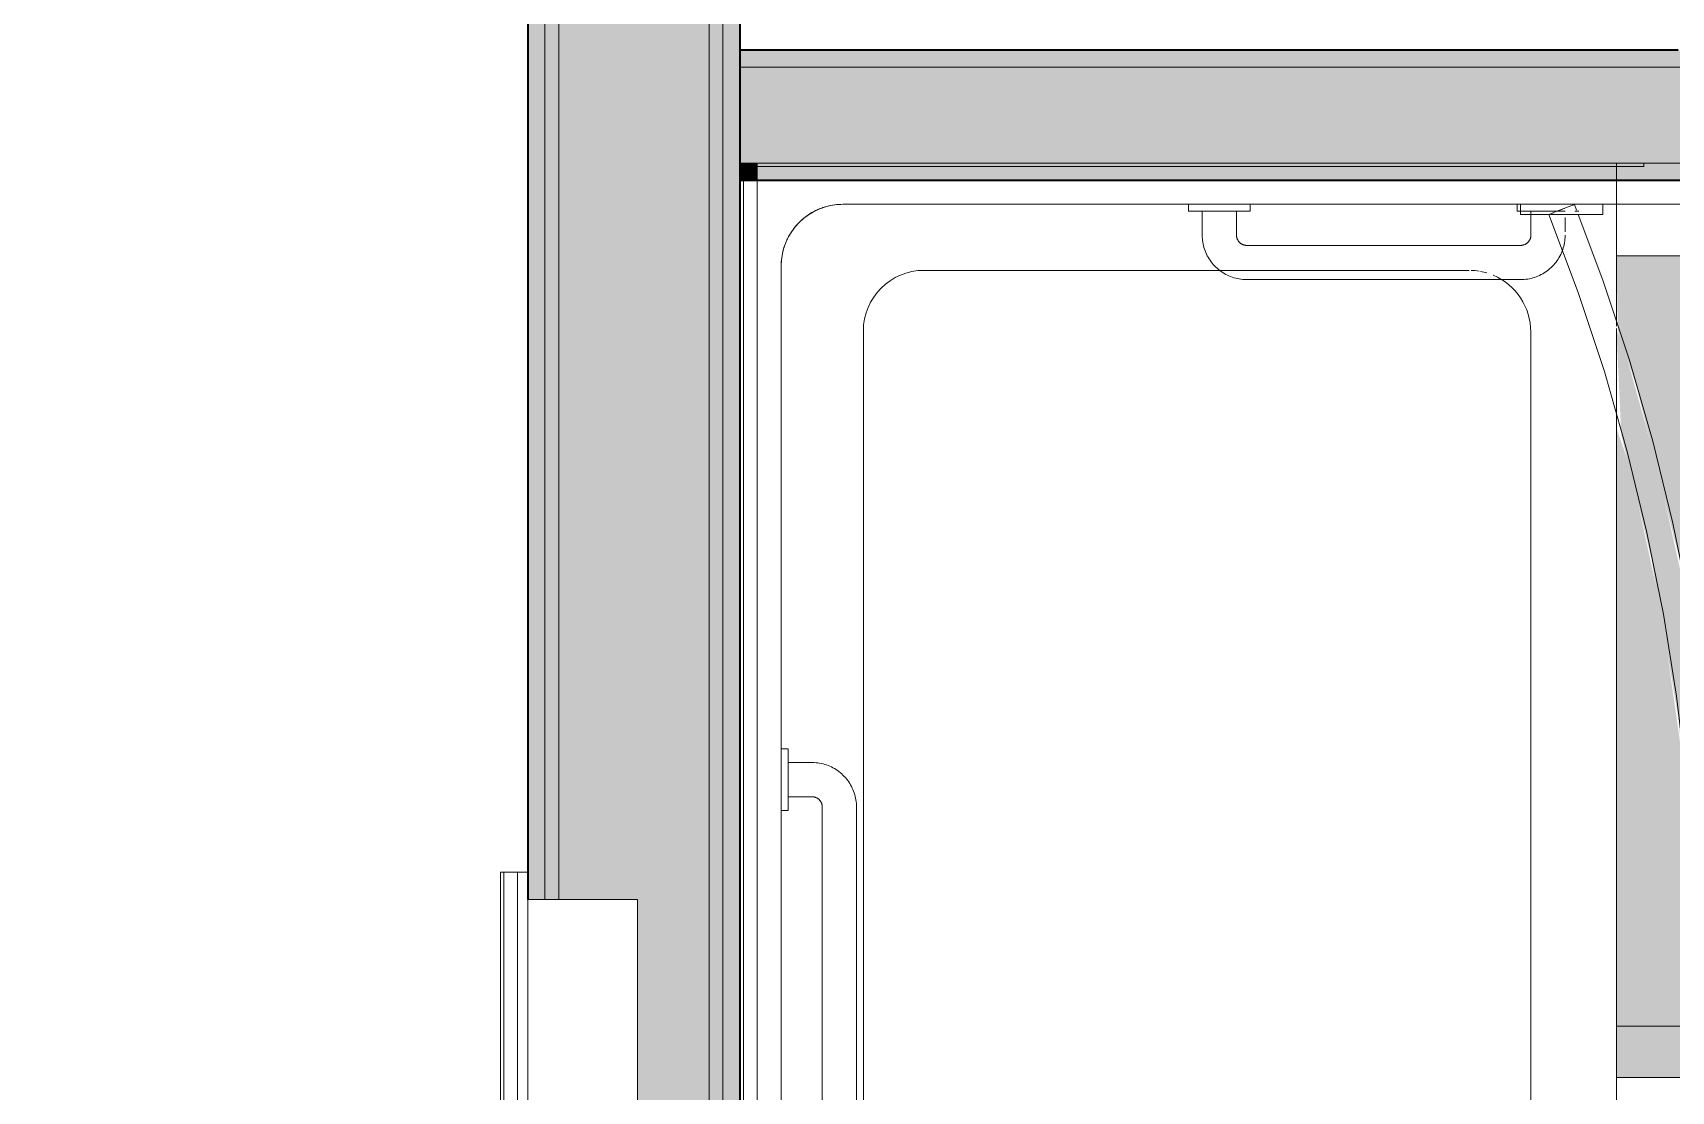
# Model space of a CAD drawing. Header units: inches. Extents: x 6 to 8416, y -388 to 6104.
# Drawn here: x 7631.1 to 7690.9, y 868.6 to 907.2 of the extents above; entities that cross this region are included whole.
import ezdxf

# ---------------------------------------------------------------- set-up
doc = ezdxf.new("R2010")
doc.units = ezdxf.units.IN
doc.header["$MEASUREMENT"] = 0
doc.linetypes.add('Dash 1_16_', pattern=[48, 24, -24])
doc.linetypes.add('Hidden 1_16_', pattern=[36, 24, -12])
for name, color, linetype, lineweight in [('A-GENM', 13, 'Continuous', 18), ('A-ROOM', 32, 'Continuous', 13), ('A-WALL', 113, 'Continuous', 25), ('A-WALL-PATT', 111, 'Continuous', 35), ('I-WALL', 2, 'Continuous', 25), ('Q-SPCQ', 91, 'Continuous', 18)]:
    doc.layers.add(name, color=color, linetype=linetype, lineweight=lineweight)

# ---------------------------------------------------------------- blocks, each defined once
blk = doc.blocks.new('GM BA Shower-Unit-Tub-Prefab-ICC ADA-AM - ICC Type B_ Option A Forward_ 60_W x 32_D-2223642-LEVEL 3 - PLAN Copy 1 Copy 1')
at = {"layer": 'A-GENM'}
blk.add_line((59.375, -32), (60, -32), dxfattribs=at)
blk = doc.blocks.new('GM Clearance-Rect-AM - 30_ x 48_  - A117 2017 Existing _ Type B _ A117 2009 _ CBC-V178-LEVEL 3 - PLAN Copy 1 Copy 1')
at = {"layer": 'A-GENM', "linetype": 'Hidden 1_16_', "lineweight": 9, "transparency": 33554560}
h = blk.add_hatch(color=256, dxfattribs=at)
h.paths.add_polyline_path([(-15, -3.822), (-15, -48), (15, -48), (15, 0), (12.277, -0.051), (10.174, -0.744), (3.967, -2.289), (-1.86, -3.262), (-7.671, -3.783), (-12.669, -3.893), (-15, -3.805)])
h.paths.add_polyline_path([(-15, 0), (-15, -2.805), (-9.95, -2.869), (-4.179, -2.522), (2.085, -1.633), (7.275, -0.496), (8.705, 0), (-14.506, 0)])
blk.add_hatch(color=256, dxfattribs=at).paths.add_polyline_path([(-15, -3.365), (-15, -3.805), (-9.48, -3.852), (-3.814, -3.486), (2.107, -2.646), (7.275, -1.493), (11.863, -0.219), (12.277, 0), (8.453, -0.176), (3.967, -1.272), (-1.86, -2.257), (-7.311, -2.769), (-12.492, -2.9), (-15, -2.958), (-15, -3.337)])
at = {"layer": 'A-GENM', "linetype": 'Hidden 1_16_', "lineweight": 9}
for p, q in [((-15, -2.805), (-15, 0)), ((-15, 0), (9.1, 0)), ((9.1, 0), (-15, 0)), ((-15, 0), (-15, -2.805)), ((-15, -2.805), (-15, 0)), ((-15, 0), (9.1, 0)), ((9.1, 0), (9.523, 0)), ((9.523, 0), (9.1, 0)), ((9.1, 0), (9.523, 0)), ((9.575, 0), (12.341, 0)), ((12.341, 0), (9.575, 0)), ((9.575, 0), (12.341, 0)), ((12.422, 0), (15, 0)), ((15, 0), (12.422, 0)), ((12.422, 0), (15, 0)), ((15, 0), (15, -48)), ((15, -48), (15, 0)), ((15, 0), (15, -48)), ((-15, -3.199), (-15, -2.989)), ((-15, -2.989), (-15, -3.199)), ((-15, -3.199), (-15, -2.989)), ((-15, -3.702), (-15, -3.498)), ((-15, -3.498), (-15, -3.702)), ((-15, -3.702), (-15, -3.498)), ((-15, -48), (-15, -3.771)), ((-15, -3.771), (-15, -48)), ((-15, -48), (-15, -3.771)), ((15, -48), (-15, -48)), ((-15, -48), (15, -48)), ((15, -48), (-15, -48))]:
    blk.add_line(p, q, dxfattribs=at)
blk = doc.blocks.new('z Nested-Shower Surround-Tub-Prefab - Variable-V182-LEVEL 3 - PLAN Copy 1 Copy 1')
at = {"layer": 'A-GENM'}
for p, q in [((60, 0), (0, 0)), ((59.447, 0), (60, 0)), ((60, -0.625), (60, 0)), ((60, 0), (60, -0.625)), ((60, -32), (60, -0.625)), ((60, -0.625), (60, -32)), ((56.25, -1.5), (3.75, -1.5)), ((3.75, -1.5), (56.25, -1.5)), ((56.25, -1.5), (3.75, -1.5)), ((58.5, -29.25), (58.5, -3.75)), ((58.5, -3.75), (58.5, -29.25)), ((58.5, -29.25), (58.5, -3.75)), ((53.877, -4.5), (6.371, -4.5)), ((56.089, -6.712), (56.089, -18.5)), ((56.089, -18.5), (56.089, -26.623)), ((53.839, -28.873), (6.409, -28.873)), ((58.5, -30.75), (58.5, -29.25)), ((58.5, -29.25), (58.5, -30.75)), ((58.5, -30.75), (58.5, -29.25)), ((58.5, -32), (58.5, -30.75)), ((58.5, -30.75), (58.5, -32)), ((58.5, -32), (58.5, -30.75)), ((9.275, -32), (26.625, -32)), ((26.625, -32), (50.725, -32)), ((50.725, -32), (51.148, -32)), ((51.2, -32), (53.966, -32)), ((54.047, -32), (56.625, -32)), ((56.625, -32), (58.5, -32)), ((58.5, -32), (60, -32)), ((59.375, -32), (58.5, -32)), ((59.875, -32), (59.447, -32))]:
    blk.add_line(p, q, dxfattribs=at)
at = {"layer": 'A-GENM', "lineweight": 9}
for p, q in [((60, 0), (0, 0)), ((0.125, -0.125), (59.875, -0.125)), ((59.375, -0.125), (0.625, -0.125)), ((59.447, 0), (60, 0)), ((59.687, -0.125), (59.447, -0.125)), ((59.875, -0.125), (59.875, -0.625)), ((59.875, -0.625), (59.875, -0.313)), ((60, -0.625), (60, 0)), ((60, 0), (60, -0.625)), ((59.875, -0.625), (59.875, -33)), ((59.875, -32), (59.875, -0.625)), ((60, -33), (60, -0.625)), ((60, -0.625), (60, -32)), ((59.875, -33), (59.875, -32)), ((60, -32), (60, -33)), ((59.875, -33), (60, -33)), ((60, -33), (59.875, -33))]:
    blk.add_line(p, q, dxfattribs=at)
at = {"layer": 'A-GENM'}
for centre, radius, start, end in [((56.25, -3.75), 2.25, 75, 90), ((56.25, -3.75), 2.25, 0, 90), ((56.25, -3.75), 2.25, 75, 90), ((56.25, -3.75), 2.25, 69.97132, 75), ((56.25, -3.75), 2.25, 69.97132, 75), ((56.25, -3.75), 2.25, 65.02868, 69.97132), ((56.25, -3.75), 2.25, 65.02868, 69.97132), ((56.25, -3.75), 2.25, 60, 65.02868), ((56.25, -3.75), 2.25, 60, 65.02868), ((56.25, -3.75), 2.25, 45, 60), ((56.25, -3.75), 2.25, 45, 60), ((56.25, -3.75), 2.25, 30, 45), ((56.25, -3.75), 2.25, 30, 45), ((56.25, -3.75), 2.25, 24.97132, 30), ((56.25, -3.75), 2.25, 24.97132, 30), ((56.25, -3.75), 2.25, 20.02868, 24.97132), ((56.25, -3.75), 2.25, 20.02868, 24.97132), ((56.25, -3.75), 2.25, 15, 20.02868), ((56.25, -3.75), 2.25, 15, 20.02868), ((56.25, -3.75), 2.25, 0, 15), ((56.25, -3.75), 2.25, 0, 15), ((53.877, -6.712), 2.212, 0, 90), ((53.839, -26.623), 2.25, 350.70084, 358.17134), ((53.839, -26.623), 2.25, 270, 336.98712), ((53.839, -26.623), 2.25, 343.42574, 349.3325)]:
    blk.add_arc(centre, radius, start, end, dxfattribs=at)
blk = doc.blocks.new('z Nested-Shower Grab Bars - Variable-V183-LEVEL 3 - PLAN Copy 1 Copy 1')
at = {"layer": 'A-GENM', "linetype": 'Dash 1_16_', "lineweight": 9}
for p, q in [((34.875, 0), (34.875, -0.25)), ((34.913, 0), (34.875, 0)), ((34.913, 0), (34.875, 0)), ((34.875, 0), (34.875, -0.25)), ((34.913, 0), (34.875, 0)), ((34.913, 0), (34.875, 0)), ((34.875, -0.25), (35.687, -0.25)), ((34.875, -0.25), (35.687, -0.25)), ((34.875, -0.25), (35.687, -0.25)), ((34.875, -0.25), (37.125, -0.25)), ((35.026, 0), (34.913, 0)), ((35.026, 0), (34.913, 0)), ((35.026, 0), (34.913, 0)), ((35.026, 0), (34.913, 0)), ((35.205, 0), (35.026, 0)), ((35.205, 0), (35.026, 0)), ((35.205, 0), (35.026, 0)), ((35.205, 0), (35.026, 0)), ((35.438, 0), (35.205, 0)), ((35.438, 0), (35.205, 0)), ((35.438, 0), (35.205, 0)), ((35.438, 0), (35.205, 0)), ((35.375, -0.25), (35.375, -1.125)), ((35.688, -0.25), (35.375, -0.25)), ((35.688, -0.25), (35.375, -0.25)), ((35.375, -0.25), (35.375, -1.125)), ((35.688, -0.25), (35.375, -0.25)), ((36.625, -0.25), (35.375, -0.25)), ((35.709, 0), (35.438, 0)), ((35.709, 0), (35.438, 0)), ((35.709, 0), (35.438, 0)), ((35.709, 0), (35.438, 0)), ((36, -0.25), (35.688, -0.25)), ((35.838, -0.25), (35.688, -0.25)), ((35.838, -0.25), (35.688, -0.25)), ((36, 0), (35.709, 0)), ((36, 0), (35.709, 0)), ((36, 0), (35.709, 0)), ((36, 0), (35.709, 0)), ((36, -0.25), (35.838, -0.25)), ((36, -0.25), (35.838, -0.25)), ((36.291, 0), (36, 0)), ((36.291, 0), (36, 0)), ((36.291, 0), (36, 0)), ((36.291, 0), (36, 0)), ((36.162, -0.25), (36, -0.25)), ((36.162, -0.25), (36, -0.25)), ((36.162, -0.25), (36, -0.25)), ((36.313, -0.25), (36.162, -0.25)), ((36.313, -0.25), (36.162, -0.25)), ((36.313, -0.25), (36.162, -0.25)), ((36.563, 0), (36.291, 0)), ((36.563, 0), (36.291, 0)), ((36.563, 0), (36.291, 0)), ((36.563, 0), (36.291, 0)), ((36.313, -0.25), (37.125, -0.25)), ((36.313, -0.25), (37.125, -0.25)), ((36.625, -0.25), (36.313, -0.25)), ((36.625, -0.25), (36.313, -0.25)), ((36.313, -0.25), (37.125, -0.25)), ((36.625, -0.25), (36.313, -0.25)), ((36.795, 0), (36.563, 0)), ((36.795, 0), (36.563, 0)), ((36.795, 0), (36.563, 0)), ((36.795, 0), (36.563, 0)), ((36.625, -1.125), (36.625, -0.25)), ((36.625, -1.125), (36.625, -0.25)), ((36.974, 0), (36.795, 0)), ((36.974, 0), (36.795, 0)), ((36.974, 0), (36.795, 0)), ((36.974, 0), (36.795, 0)), ((37.087, 0), (36.974, 0)), ((37.087, 0), (36.974, 0)), ((37.087, 0), (36.974, 0)), ((37.087, 0), (36.974, 0)), ((37.125, 0), (37.087, 0)), ((37.125, 0), (37.087, 0)), ((37.125, 0), (37.087, 0)), ((37.125, 0), (37.087, 0)), ((37.125, -0.25), (37.125, 0)), ((37.125, -0.25), (37.125, 0)), ((35, -1.5), (13, -1.5)), ((35, -1.5), (13, -1.5)), ((13, -2.75), (35, -2.75)), ((13, -2.75), (35, -2.75)), ((57, -14.875), (56.75, -14.875)), ((56.75, -14.875), (56.75, -17.125)), ((56.75, -14.875), (56.75, -15.687)), ((57, -14.913), (57, -14.875)), ((57, -14.913), (57, -14.875)), ((57, -15.026), (57, -14.913)), ((57, -15.026), (57, -14.913)), ((56.75, -15.375), (55.875, -15.375)), ((56.75, -16.625), (56.75, -15.375)), ((56.75, -15.688), (56.75, -15.375)), ((57, -15.205), (57, -15.026)), ((57, -15.205), (57, -15.026)), ((57, -15.438), (57, -15.205)), ((57, -15.438), (57, -15.205)), ((57, -15.709), (57, -15.438)), ((57, -15.709), (57, -15.438)), ((56.75, -15.838), (56.75, -15.688)), ((56.75, -16), (56.75, -15.838)), ((56.75, -16.162), (56.75, -16)), ((57, -16), (57, -15.709)), ((57, -16), (57, -15.709)), ((57, -16.291), (57, -16)), ((57, -16.291), (57, -16)), ((55.875, -16.625), (56.75, -16.625)), ((56.75, -16.313), (56.75, -16.162)), ((56.75, -16.313), (56.75, -17.125)), ((56.75, -16.625), (56.75, -16.313)), ((57, -16.563), (57, -16.291)), ((57, -16.563), (57, -16.291)), ((57, -16.795), (57, -16.563)), ((57, -16.795), (57, -16.563)), ((54.25, -17), (54.25, -27)), ((55.5, -27), (55.5, -17)), ((56.75, -17.125), (57, -17.125)), ((57, -16.974), (57, -16.795)), ((57, -16.974), (57, -16.795)), ((57, -17.087), (57, -16.974)), ((57, -17.087), (57, -16.974)), ((57, -17.125), (57, -17.087)), ((57, -17.125), (57, -17.087)), ((57, -26.875), (56.75, -26.875)), ((56.75, -26.875), (56.75, -27.709)), ((56.75, -26.875), (56.75, -27.687)), ((57, -26.913), (57, -26.875)), ((57, -26.913), (57, -26.875)), ((57, -27.026), (57, -26.913)), ((57, -27.026), (57, -26.913)), ((56.75, -27.375), (55.875, -27.375)), ((56.75, -27.688), (56.75, -27.375)), ((56.75, -27.688), (56.75, -27.375)), ((57, -27.205), (57, -27.026)), ((57, -27.205), (57, -27.026)), ((57, -27.438), (57, -27.205)), ((57, -27.438), (57, -27.205)), ((57, -27.709), (57, -27.438)), ((57, -27.709), (57, -27.438)), ((56.75, -27.838), (56.75, -27.688)), ((56.75, -27.838), (56.75, -27.688)), ((56.75, -28), (56.75, -27.838)), ((56.75, -28), (56.75, -27.838)), ((56.75, -28.162), (56.75, -28)), ((56.75, -28.162), (56.75, -28)), ((57, -28), (57, -27.749)), ((57, -28), (57, -27.749)), ((57, -28.503), (57, -28.113)), ((57, -28.503), (57, -28.113)), ((55.286, -28.515), (55.347, -28.537)), ((55.347, -28.537), (55.409, -28.557)), ((55.409, -28.557), (55.472, -28.574)), ((55.472, -28.574), (55.535, -28.589)), ((55.535, -28.589), (55.599, -28.601)), ((55.599, -28.601), (55.663, -28.611)), ((55.663, -28.611), (55.728, -28.618)), ((55.728, -28.618), (55.792, -28.623)), ((55.792, -28.623), (55.857, -28.625)), ((55.857, -28.625), (55.875, -28.625)), ((55.998, -28.625), (56.516, -28.625)), ((56.75, -28.313), (56.75, -28.162)), ((56.75, -28.541), (56.75, -28.162)), ((56.75, -28.541), (56.75, -28.313)), ((56.75, -28.604), (56.75, -28.541)), ((56.75, -28.604), (56.75, -28.541)), ((56.75, -28.625), (56.75, -28.604)), ((56.75, -28.625), (56.75, -28.604)), ((57, -28.795), (57, -28.563)), ((57, -28.795), (57, -28.563)), ((56.75, -28.974), (56.75, -29.087)), ((56.75, -28.974), (56.75, -29.087)), ((56.75, -29.087), (56.75, -29.125)), ((56.75, -29.087), (56.75, -29.125)), ((57, -29.125), (57, -28.974)), ((57, -29.125), (57, -28.974))]:
    blk.add_line(p, q, dxfattribs=at)
at = {"layer": 'A-GENM', "linetype": 'Dash 1_16_', "lineweight": 9, "flags": 128}
for points in [[(35.375, -1.125), (35.375, -1.14), (35.374, -1.155), (35.372, -1.17), (35.37, -1.185), (35.368, -1.2), (35.364, -1.214), (35.36, -1.229), (35.356, -1.243), (35.351, -1.257), (35.345, -1.271), (35.339, -1.285), (35.333, -1.298), (35.325, -1.311), (35.318, -1.324), (35.31, -1.337), (35.301, -1.349), (35.292, -1.361), (35.282, -1.372), (35.272, -1.383), (35.261, -1.394), (35.25, -1.404), (35.239, -1.414), (35.227, -1.423), (35.215, -1.432), (35.203, -1.441), (35.19, -1.448), (35.177, -1.456), (35.163, -1.463), (35.15, -1.469), (35.136, -1.475), (35.122, -1.48), (35.108, -1.484), (35.093, -1.488), (35.078, -1.492), (35.064, -1.495), (35.049, -1.497), (35.034, -1.498), (35.019, -1.5), (35.004, -1.5), (35, -1.5)], [(35, -2.75), (35.065, -2.749), (35.13, -2.745), (35.195, -2.738), (35.259, -2.729), (35.323, -2.718), (35.386, -2.703), (35.449, -2.687), (35.511, -2.668), (35.572, -2.646), (35.633, -2.622), (35.692, -2.595), (35.75, -2.566), (35.807, -2.535), (35.863, -2.502), (35.918, -2.466), (35.97, -2.428), (36.022, -2.389), (36.072, -2.347), (36.119, -2.303), (36.166, -2.257), (36.21, -2.21), (36.252, -2.16), (36.293, -2.109), (36.331, -2.057), (36.367, -2.003), (36.401, -1.948), (36.433, -1.891), (36.463, -1.833), (36.49, -1.774), (36.515, -1.714), (36.537, -1.653), (36.557, -1.591), (36.574, -1.528), (36.589, -1.465), (36.601, -1.401), (36.611, -1.337), (36.618, -1.272), (36.623, -1.208), (36.625, -1.143), (36.625, -1.125)], [(35.375, -1.125), (35.375, -1.14), (35.374, -1.155), (35.372, -1.17), (35.37, -1.185), (35.368, -1.2), (35.364, -1.214), (35.36, -1.229), (35.356, -1.243), (35.351, -1.257), (35.345, -1.271), (35.339, -1.285), (35.333, -1.298), (35.325, -1.311), (35.318, -1.324), (35.31, -1.337), (35.301, -1.349), (35.292, -1.361), (35.282, -1.372), (35.272, -1.383), (35.261, -1.394), (35.25, -1.404), (35.239, -1.414), (35.227, -1.423), (35.215, -1.432), (35.203, -1.441), (35.19, -1.448), (35.177, -1.456), (35.163, -1.463), (35.15, -1.469), (35.136, -1.475), (35.122, -1.48), (35.108, -1.484), (35.093, -1.488), (35.078, -1.492), (35.064, -1.495), (35.049, -1.497), (35.034, -1.498), (35.019, -1.5), (35.004, -1.5), (35, -1.5)], [(35, -2.75), (35.065, -2.749), (35.13, -2.745), (35.195, -2.738), (35.259, -2.729), (35.323, -2.718), (35.386, -2.703), (35.449, -2.687), (35.511, -2.668), (35.572, -2.646), (35.633, -2.622), (35.692, -2.595), (35.75, -2.566), (35.807, -2.535), (35.863, -2.502), (35.918, -2.466), (35.97, -2.428), (36.022, -2.389), (36.072, -2.347), (36.119, -2.303), (36.166, -2.257), (36.21, -2.21), (36.252, -2.16), (36.293, -2.109), (36.331, -2.057), (36.367, -2.003), (36.401, -1.948), (36.433, -1.891), (36.463, -1.833), (36.49, -1.774), (36.515, -1.714), (36.537, -1.653), (36.557, -1.591), (36.574, -1.528), (36.589, -1.465), (36.601, -1.401), (36.611, -1.337), (36.618, -1.272), (36.623, -1.208), (36.625, -1.143), (36.625, -1.125)], [(55.875, -15.375), (55.81, -15.376), (55.745, -15.38), (55.68, -15.387), (55.616, -15.396), (55.552, -15.407), (55.489, -15.422), (55.426, -15.438), (55.364, -15.457), (55.303, -15.479), (55.242, -15.503), (55.183, -15.53), (55.125, -15.559), (55.068, -15.59), (55.012, -15.623), (54.957, -15.659), (54.905, -15.697), (54.853, -15.736), (54.803, -15.778), (54.756, -15.822), (54.709, -15.868), (54.665, -15.915), (54.623, -15.965), (54.582, -16.016), (54.544, -16.068), (54.508, -16.122), (54.474, -16.177), (54.442, -16.234), (54.412, -16.292), (54.385, -16.351), (54.36, -16.411), (54.338, -16.472), (54.318, -16.534), (54.301, -16.597), (54.286, -16.66), (54.274, -16.724), (54.264, -16.788), (54.257, -16.853), (54.252, -16.917), (54.25, -16.982), (54.25, -17)], [(55.5, -17), (55.5, -16.985), (55.501, -16.97), (55.503, -16.955), (55.505, -16.94), (55.507, -16.925), (55.511, -16.911), (55.515, -16.896), (55.519, -16.882), (55.524, -16.868), (55.53, -16.854), (55.536, -16.84), (55.542, -16.827), (55.55, -16.814), (55.557, -16.801), (55.565, -16.788), (55.574, -16.776), (55.583, -16.764), (55.593, -16.753), (55.603, -16.742), (55.614, -16.731), (55.625, -16.721), (55.636, -16.711), (55.648, -16.702), (55.66, -16.693), (55.672, -16.684), (55.685, -16.677), (55.698, -16.669), (55.712, -16.662), (55.725, -16.656), (55.739, -16.65), (55.753, -16.645), (55.767, -16.641), (55.782, -16.637), (55.797, -16.633), (55.811, -16.63), (55.826, -16.628), (55.841, -16.627), (55.856, -16.625), (55.871, -16.625), (55.875, -16.625)], [(54.25, -27), (54.251, -27.065), (54.255, -27.13), (54.262, -27.195), (54.271, -27.259), (54.282, -27.323), (54.297, -27.386), (54.313, -27.449), (54.332, -27.511), (54.354, -27.572), (54.378, -27.633), (54.405, -27.692), (54.434, -27.75), (54.465, -27.807), (54.498, -27.863), (54.534, -27.918), (54.572, -27.97), (54.611, -28.022), (54.653, -28.072), (54.697, -28.119), (54.743, -28.166), (54.79, -28.21), (54.84, -28.252), (54.891, -28.293), (54.943, -28.331), (54.997, -28.367), (55.052, -28.401), (55.109, -28.433), (55.167, -28.463), (55.226, -28.49), (55.286, -28.515)], [(55.875, -27.375), (55.86, -27.375), (55.845, -27.374), (55.83, -27.372), (55.815, -27.37), (55.8, -27.368), (55.786, -27.364), (55.771, -27.36), (55.757, -27.356), (55.743, -27.351), (55.729, -27.345), (55.715, -27.339), (55.702, -27.333), (55.689, -27.325), (55.676, -27.318), (55.663, -27.31), (55.651, -27.301), (55.639, -27.292), (55.628, -27.282), (55.617, -27.272), (55.606, -27.261), (55.596, -27.25), (55.586, -27.239), (55.577, -27.227), (55.568, -27.215), (55.559, -27.203), (55.552, -27.19), (55.544, -27.177), (55.537, -27.163), (55.531, -27.15), (55.525, -27.136), (55.52, -27.122), (55.516, -27.108), (55.512, -27.093), (55.508, -27.078), (55.505, -27.064), (55.503, -27.049), (55.502, -27.034), (55.5, -27.019), (55.5, -27.004), (55.5, -27)]]:
    blk.add_lwpolyline(points, dxfattribs=at)
blk = doc.blocks.new('z Nested-Clearance-Shower-AM - Tub_Shower - ICC Type B - Option A_ Forward-V184-LEVEL 3 - PLAN Copy 1 Copy 1')
at = {"layer": 'A-GENM', "linetype": 'Hidden 1_16_', "lineweight": 9}
for p, q in [((0, -48), (0, 0)), ((0, 0), (30, 0)), ((30, 0), (30, -48)), ((15, -37.75), (11.25, -41.5)), ((11.25, -41.5), (15, -37.75)), ((18.75, -41.5), (15, -37.75)), ((15, -37.75), (15.937, -38.688)), ((15.937, -38.688), (18.75, -41.5)), ((11.25, -41.5), (12.664, -42.914)), ((11.265, -41.515), (11.25, -41.5)), ((12.664, -42.914), (11.265, -41.515)), ((12.664, -42.914), (14, -41.578)), ((14, -41.578), (13.352, -42.227)), ((14, -41.578), (14, -47)), ((14, -42.875), (14, -41.578)), ((16, -47), (16, -41.578)), ((16, -41.578), (17.336, -42.914)), ((17.336, -42.914), (16, -41.578)), ((16, -41.578), (16, -47)), ((17.336, -42.914), (18.75, -41.5)), ((18.75, -41.5), (18.023, -42.227)), ((13.352, -42.227), (12.664, -42.914)), ((18.023, -42.227), (17.625, -42.625)), ((14, -47), (14, -42.875)), ((17.625, -42.625), (17.336, -42.914)), ((14, -47), (16, -47)), ((15.625, -47), (14, -47)), ((16, -47), (15.625, -47)), ((30, -48), (0, -48))]:
    blk.add_line(p, q, dxfattribs=at)
blk = doc.blocks.new('SE BA Shower Curtain Rod-AM - 1_ Dia__ 76_ AFF-V185-LEVEL 3 - PLAN Copy 1 Copy 1')
at = {"layer": 'Q-SPCQ'}
for p, q in [((57, 1.5), (56.625, 1.5)), ((56.625, 1.5), (56.625, -1.5)), ((56.625, 1.5), (56.625, 0.75)), ((57, 0.75), (57, 1.5)), ((57, -1.5), (57, 1.5)), ((56.625, 0.75), (56.625, 0.391)), ((57, 0.388), (57, 0.75)), ((56.634, 0.449), (56.627, 0.464)), ((56.634, 0.449), (56.627, 0.464)), ((56.652, 0.402), (56.634, 0.449)), ((56.652, 0.402), (56.634, 0.449)), ((56.682, 0.328), (56.652, 0.402)), ((56.72, 0.232), (56.652, 0.402)), ((56.72, 0.232), (56.682, 0.328)), ((56.905, -0.232), (56.72, 0.232)), ((56.765, 0.12), (56.72, 0.232)), ((56.812, 0), (56.765, 0.12)), ((57, 0), (57, 0.388)), ((57, -0.388), (57, 0)), ((56.786, -0.544), (56.998, -0.464)), ((56.86, -0.12), (56.812, 0)), ((56.905, -0.232), (56.86, -0.12)), ((56.943, -0.328), (56.905, -0.232)), ((56.973, -0.402), (56.905, -0.232)), ((56.973, -0.402), (56.943, -0.328)), ((56.991, -0.449), (56.973, -0.402)), ((56.991, -0.449), (56.973, -0.402)), ((56.998, -0.464), (56.991, -0.449)), ((56.998, -0.464), (56.991, -0.449)), ((57, -0.75), (57, -0.388)), ((56.625, -0.75), (56.625, -1.5)), ((57, -1.5), (57, -0.75)), ((56.625, -1.5), (57, -1.5))]:
    blk.add_line(p, q, dxfattribs=at)
at = {"layer": 'Q-SPCQ', "flags": 128}
for points in [[(56.625, 0.464), (53.782, -0.604), (50.896, -1.558), (47.974, -2.395), (45.022, -3.115), (42.042, -3.716), (39.041, -4.198), (36.024, -4.56), (32.994, -4.8), (29.957, -4.919), (26.917, -4.916), (23.881, -4.792), (20.851, -4.547), (17.834, -4.181), (14.834, -3.694), (11.856, -3.088), (8.904, -2.363), (5.984, -1.52), (3.099, -0.562), (0.375, 0.464)], [(0.375, -0.604), (2.885, -1.547), (5.809, -2.513), (8.769, -3.362), (11.761, -4.091), (14.779, -4.7), (17.82, -5.189), (20.877, -5.555), (23.947, -5.798), (27.024, -5.919), (30.103, -5.916), (33.18, -5.791), (36.25, -5.542), (39.306, -5.171), (42.346, -4.678), (45.364, -4.063), (48.354, -3.329), (51.313, -2.475), (54.235, -1.504), (56.625, -0.605)]]:
    blk.add_lwpolyline(points, dxfattribs=at)
blk = doc.blocks.new('z Nested-Shower Extra Gyp Layer - Variable-2223652-LEVEL 3 - PLAN Copy 1 Copy 1')
at = {"layer": 'A-GENM', "lineweight": 9}
for p, q in [((60, 0), (0, 0)), ((0, 0), (60, 0)), ((60, -0.625), (60, 0)), ((60, 0), (60, -0.625)), ((60, -0.625), (0, -0.625)), ((0, -0.625), (60, -0.625))]:
    blk.add_line(p, q, dxfattribs=at)
blk = doc.blocks.new('SE Fire Extinguisher Cabinet-Semi Recessed-WH-AM - 9 1_2 x 5 x 24_-19824897-LEVEL 3 - PLAN Copy 1 Copy 1')
at = {"layer": 'Q-SPCQ'}
for p, q in [((-9.067, 3.875), (-9.067, 4.875)), ((-9.067, 4.875), (0.433, 4.875)), ((0.433, 4.875), (0.433, 3.875)), ((-9.067, 3.875), (-9.067, 4.75)), ((-9.067, 4.75), (0.433, 4.75)), ((-9.067, 4.25), (0.433, 4.25)), ((0.433, 4.75), (0.433, 3.875)), ((0.433, 3.875), (-9.067, 3.875)), ((-0.567, 3.875), (-8.067, 3.875)), ((-8.067, 3.875), (-8.067, -0.125)), ((-0.567, -0.125), (-0.567, 3.875)), ((-8.067, -0.125), (-0.567, -0.125))]:
    blk.add_line(p, q, dxfattribs=at)

msp = doc.modelspace()

# ---------------------------------------------------------------- hatches: boundary and pattern name
at = {"layer": 'A-WALL-PATT', "lineweight": 25}
h = msp.add_hatch(color=10, dxfattribs=at)
h.paths.add_polyline_path([(7649.16533733, 652.93577679), (7649.79033733, 652.93577679), (7649.79033733, 656.93577679), (7649.16533733, 656.93577679)])
h.paths.add_polyline_path([(7649.16533733, 692.93577679), (7649.79033733, 692.93577679), (7649.79033733, 868.06077679), (7649.16533733, 868.06077679), (7649.16533733, 724.74656081)])
h.paths.add_polyline_path([(7649.79033733, 875.56077679), (7649.79033733, 1030.81077679), (7649.16533733, 1030.81077679), (7649.16533733, 875.56077679), (7649.50315642, 875.56077679)])
at = {"layer": 'A-WALL-PATT'}
h = msp.add_hatch(color=10, dxfattribs=at)
h.paths.add_polyline_path([(7655.79033733, 652.93577679), (7656.29033733, 652.93577679), (7656.29033733, 656.93577679), (7655.79033733, 656.93577679)])
h.paths.add_polyline_path([(7656.29033733, 692.93577679), (7656.29033733, 823.81077679), (7655.79033733, 823.81077679), (7655.79033733, 692.93577679)])
h.paths.add_polyline_path([(7656.29033733, 835.81077679), (7656.29033733, 1030.81077679), (7655.79033733, 1030.81077679), (7655.79033733, 835.81077679)])
h = msp.add_hatch(color=10, dxfattribs=at)
h.paths.add_polyline_path([(7656.91533733, 652.93577679), (7656.91533733, 656.93577679), (7656.29033733, 656.93577679), (7656.41533733, 652.93577679)])
h.paths.add_polyline_path([(7656.29033733, 692.93577679), (7656.91533733, 692.93577679), (7656.91533733, 823.18577679), (7656.29033733, 823.15531081), (7656.29033733, 724.74656081)])
h.paths.add_polyline_path([(7656.29033733, 836.43577679), (7656.91533733, 836.43577679), (7656.91533733, 1030.81077679), (7656.29033733, 1030.81077679), (7656.29033733, 842.83706081)])
at = {"layer": 'A-WALL-PATT', "transparency": 33554560}
h = msp.add_hatch(color=10, dxfattribs=at)
h.paths.add_polyline_path([(7656.91533733, 905.93577679), (7691.79033733, 905.93577679), (7691.79033733, 906.56077679), (7656.91533733, 906.56077679)])
h.paths.add_polyline_path([(7716.52553685, 905.93577679), (7721.79033733, 905.93577679), (7721.79033733, 906.56077679), (7695.29033733, 906.56077679), (7695.29033733, 905.93577679)])
h.paths.add_polyline_path([(7757.79033733, 905.93577679), (7794.04033733, 905.93577679), (7794.04033733, 906.56077679), (7757.79033733, 906.56077679)])
at = {"layer": 'A-WALL-PATT', "lineweight": 25, "transparency": 33554560}
msp.add_hatch(color=10, dxfattribs=at).paths.add_polyline_path([(7657.54033733, 901.81077679), (7657.54033733, 902.43577679), (7656.91533733, 902.43577679), (7656.91533733, 901.81077679)])
h = msp.add_hatch(color=10, dxfattribs=at)
h.paths.add_polyline_path([(7665.91178685, 901.81077679), (7721.79033733, 901.88231081), (7721.79033733, 902.43577679), (7657.54033733, 902.42975559), (7657.54033733, 901.81077679)])
h.paths.add_polyline_path([(7761.79033733, 901.81077679), (7761.79033733, 902.43577679), (7757.79033733, 902.43577679), (7757.79033733, 901.81077679), (7761.16533733, 901.81077679)])
h.paths.add_polyline_path([(7765.91533733, 901.81077679), (7789.91533733, 901.81077679), (7789.91533733, 902.43577679), (7765.29033733, 902.43577679), (7765.29033733, 901.81077679)])
at = {"layer": 'I-WALL'}
h = msp.add_hatch(color=10, dxfattribs=at)
h.paths.add_polyline_path([(7650.29033733, 652.93577679), (7650.29033733, 656.93577679), (7649.79033733, 656.93577679), (7649.79033733, 652.93577679)])
h.paths.add_polyline_path([(7650.29033733, 692.93577679), (7650.29033733, 868.06077679), (7649.79033733, 868.06077679), (7649.79033733, 692.93577679)])
h.paths.add_polyline_path([(7650.29033733, 875.56077679), (7650.29033733, 1030.81077679), (7649.79033733, 1030.81077679), (7649.79033733, 875.56077679), (7650.0605926, 875.56077679)])
h = msp.add_hatch(color=10, dxfattribs=at)
h.paths.add_polyline_path([(7650.29033733, 652.93577679), (7655.79033733, 652.93577679), (7655.79033733, 656.93577679), (7650.29033733, 656.93577679)])
h.paths.add_polyline_path([(7650.29033733, 692.93577679), (7655.79033733, 692.93577679), (7655.79033733, 1030.81077679), (7650.29033733, 1030.81077679), (7650.29033733, 875.56077679), (7653.16533733, 875.56077679), (7653.16533733, 868.06077679), (7650.29033733, 868.06077679), (7650.29033733, 724.74656081)])
at = {"layer": 'I-WALL', "transparency": 33554560}
h = msp.add_hatch(color=10, dxfattribs=at)
h.paths.add_polyline_path([(7656.91533733, 902.43577679), (7721.79033733, 902.43577679), (7721.79033733, 905.93577679), (7656.91533733, 905.93577679)])
h.paths.add_polyline_path([(7757.79033733, 902.43577679), (7790.54033733, 902.43577679), (7790.54033733, 905.93577679), (7757.79033733, 905.93577679)])

# ---------------------------------------------------------------- linework, layer by layer
at = {"layer": 'A-ROOM', "lineweight": 9, "flags": 128}
msp.add_lwpolyline([(7941.54033733, 1602.31077679), (7666.41533733, 1602.31077679), (7666.41533733, 1568.93577679), (7656.41533733, 1568.93577679), (7656.41533733, 1030.81077679), (7656.91533733, 1030.81077679), (7656.91533733, 836.43577679), (7765.91533733, 836.43577679), (7765.91533733, 834.93577679), (7797.16533733, 834.93577679), (7941.54033733, 834.93577679)], close=True, dxfattribs=at)
msp.add_lwpolyline([(7146.66533733, 1507.18577679), (7492.29033733, 1507.18577679), (7495.97814332, 1507.18577679), (7587.41533733, 1507.18577679), (7587.41533733, 1374.56077679), (7587.41533733, 1338.43577679), (7587.41533733, 922.62327679), (7587.41533733, 914.56077679), (7587.41533733, 826.31077679), (7587.41533733, 727.12327679), (7587.41533733, 592.68577679), (7587.54033733, 592.68577679), (7587.54033733, 376.68577679), (7581.79033733, 376.68577679), (7581.79033733, 269.18577679), (7697.16533733, 269.18577679), (7697.16533733, 482.43577679), (7649.16533733, 482.43577679), (7649.16533733, 575.31077679), (7649.16533733, 652.93577679), (7649.16533733, 829.81077679), (7649.16533733, 1030.81077679), (7649.16533733, 1568.93577679), (6922.04033733, 1568.93577679)], dxfattribs=at)
at = {"layer": 'A-WALL', "lineweight": 9}
for p, q in [((7649.79033733, 875.56077679), (7649.79033733, 1251.31077679)), ((7650.29033733, 875.56077679), (7650.29033733, 1251.31077679)), ((7655.79033733, 835.81077679), (7655.79033733, 1251.31077679)), ((7656.29033733, 835.81077679), (7656.29033733, 1030.81077679)), ((7691.79033733, 905.93577679), (7656.91533733, 905.93577679)), ((7721.79033733, 902.43577679), (7656.91533733, 902.43577679))]:
    msp.add_line(p, q, dxfattribs=at)
at = {"layer": 'I-WALL', "lineweight": 35}
for p, q in [((7649.16533733, 1251.31077679), (7649.16533733, 875.56077679)), ((7656.91533733, 836.43577679), (7656.91533733, 1030.81077679)), ((7691.16533733, 906.56077679), (7656.91533733, 906.56077679)), ((7656.91533733, 901.81077679), (7721.79033733, 901.81077679))]:
    msp.add_line(p, q, dxfattribs=at)

# ---------------------------------------------------------------- block references
at = {"layer": 'A-GENM', "lineweight": 9, "rotation": 90.00000000000105}
msp.add_blockref('z Nested-Shower Surround-Tub-Prefab - Variable-V182-LEVEL 3 - PLAN Copy 1 Copy 1', (7656.91533733, 842.43577679), dxfattribs=at)
at = {"layer": 'A-GENM', "rotation": 90.00000000000105}
for name in ['z Nested-Shower Extra Gyp Layer - Variable-2223652-LEVEL 3 - PLAN Copy 1 Copy 1', 'GM BA Shower-Unit-Tub-Prefab-ICC ADA-AM - ICC Type B_ Option A Forward_ 60_W x 32_D-2223642-LEVEL 3 - PLAN Copy 1 Copy 1']:
    msp.add_blockref(name, (7656.91533733, 842.43577679), dxfattribs=at)
at = {"layer": 'A-GENM', "linetype": 'Dash 1_16_', "lineweight": 9, "rotation": 90.00000000000105}
msp.add_blockref('z Nested-Shower Grab Bars - Variable-V183-LEVEL 3 - PLAN Copy 1 Copy 1', (7658.41533733, 843.93577679), dxfattribs=at)
at = {"layer": 'A-GENM', "linetype": 'Hidden 1_16_', "lineweight": 9}
for name, p, rotation in [('z Nested-Clearance-Shower-AM - Tub_Shower - ICC Type B - Option A_ Forward-V184-LEVEL 3 - PLAN Copy 1 Copy 1', (7688.91533733, 870.93577679), 90.00000000000105), ('GM Clearance-Rect-AM - 30_ x 48_  - A117 2017 Existing _ Type B _ A117 2009 _ CBC-V178-LEVEL 3 - PLAN Copy 1 Copy 1', (7688.91533733, 884.06077679), 90.00000000000144)]:
    msp.add_blockref(name, p, dxfattribs=dict(at, rotation=rotation))
at = {"layer": 'Q-SPCQ'}
for name, p, rotation in [('SE BA Shower Curtain Rod-AM - 1_ Dia__ 76_ AFF-V185-LEVEL 3 - PLAN Copy 1 Copy 1', (7686.91533733, 843.93577679), 90.00000000000105), ('SE Fire Extinguisher Cabinet-Semi Recessed-WH-AM - 9 1_2 x 5 x 24_-19824897-LEVEL 3 - PLAN Copy 1 Copy 1', (7653.04033733, 876.12764426), 89.9999999999999)]:
    msp.add_blockref(name, p, dxfattribs=dict(at, rotation=rotation))

doc.saveas('drawing.dxf')
